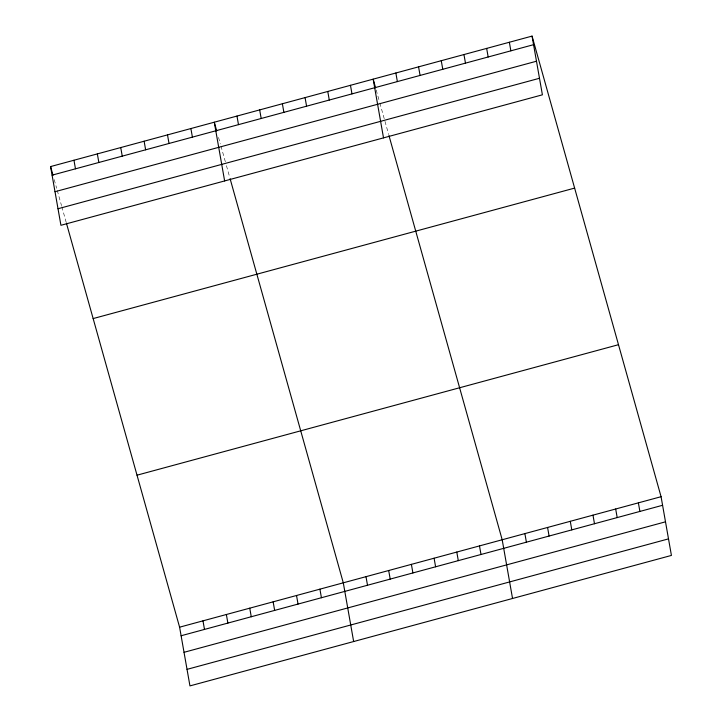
<?xml version="1.0" encoding="UTF-8"?>
<svg xmlns="http://www.w3.org/2000/svg" width="722" height="722" viewBox="0 0 722 722"><rect width="100%" height="100%" fill="white"/><g stroke="black" fill="none" stroke-linecap="round" stroke-linejoin="round"><path stroke-width="0.54" stroke-dasharray="3.61 2.71" d="M376.207 90.015L379.249 100.872M379.853 103.047L388.671 134.527M218.531 137.415L220.354 143.931M220.968 146.097L225.526 162.387M226.437 165.645L229.786 177.585M54.222 179.607L56.659 188.289M57.264 190.464L61.523 205.662M61.83 206.745L66.081 221.952"/><path stroke-width="1.08" d="M532.051 36.1L542.403 94.817L60.928 225.3L50.576 166.574L532.051 36.1L661.072 496.7L671.424 555.426L189.949 685.9L179.597 627.183L66.388 223.035M52.083 175.157L533.567 44.683M55.007 191.7L536.482 61.226M58.013 208.748L539.487 78.274M93.147 318.573L574.631 188.099M137.018 475.184L618.492 344.701M179.597 627.183L661.072 496.7M181.105 635.757L662.588 505.283M184.029 652.309L665.503 521.826M187.034 669.357L668.509 538.874M375.593 87.84L373.166 79.158L383.517 137.875M388.977 135.61L502.187 539.758L512.539 598.484M216.708 130.899L214.281 122.217L224.632 180.933M230.092 178.668L343.293 582.816L353.654 641.542M50.576 166.574L53.004 175.265M638.374 502.855L639.891 511.429M615.676 509.001L617.193 517.584M592.979 515.156L594.486 523.739M509.353 42.255L510.869 50.829M570.281 521.302L571.788 529.885M486.655 48.401L488.171 56.984M547.583 527.457L549.09 536.04M463.957 54.556L465.473 63.13M524.885 533.612L526.392 542.186M441.259 60.702L442.776 69.285M418.561 66.857L420.078 75.431M479.489 545.913L480.996 554.487M395.864 73.003L397.371 81.586M456.791 552.059L458.299 560.642M434.093 558.214L435.601 566.788M350.468 85.304L351.975 93.887M411.396 564.36L412.903 572.943M327.77 91.459L329.277 100.042M388.689 570.515L390.205 579.098M305.072 97.614L306.579 106.188M365.991 576.67L367.507 585.244M282.374 103.76L283.881 112.343M259.676 109.915L261.183 118.489M236.978 116.061L238.486 124.644M319.909 589.152L321.425 597.735M296.525 595.488L298.042 604.07M190.888 128.552L192.404 137.135M273.142 601.832L274.649 610.406M167.504 134.888L169.02 143.47M249.749 608.168L251.265 616.75M144.12 141.223L145.627 149.806M226.365 614.503L227.881 623.086M120.736 147.568L122.244 156.142M202.981 620.839L204.488 629.422M97.344 153.903L98.86 162.486M73.96 160.239L75.476 168.822"/></g></svg>
